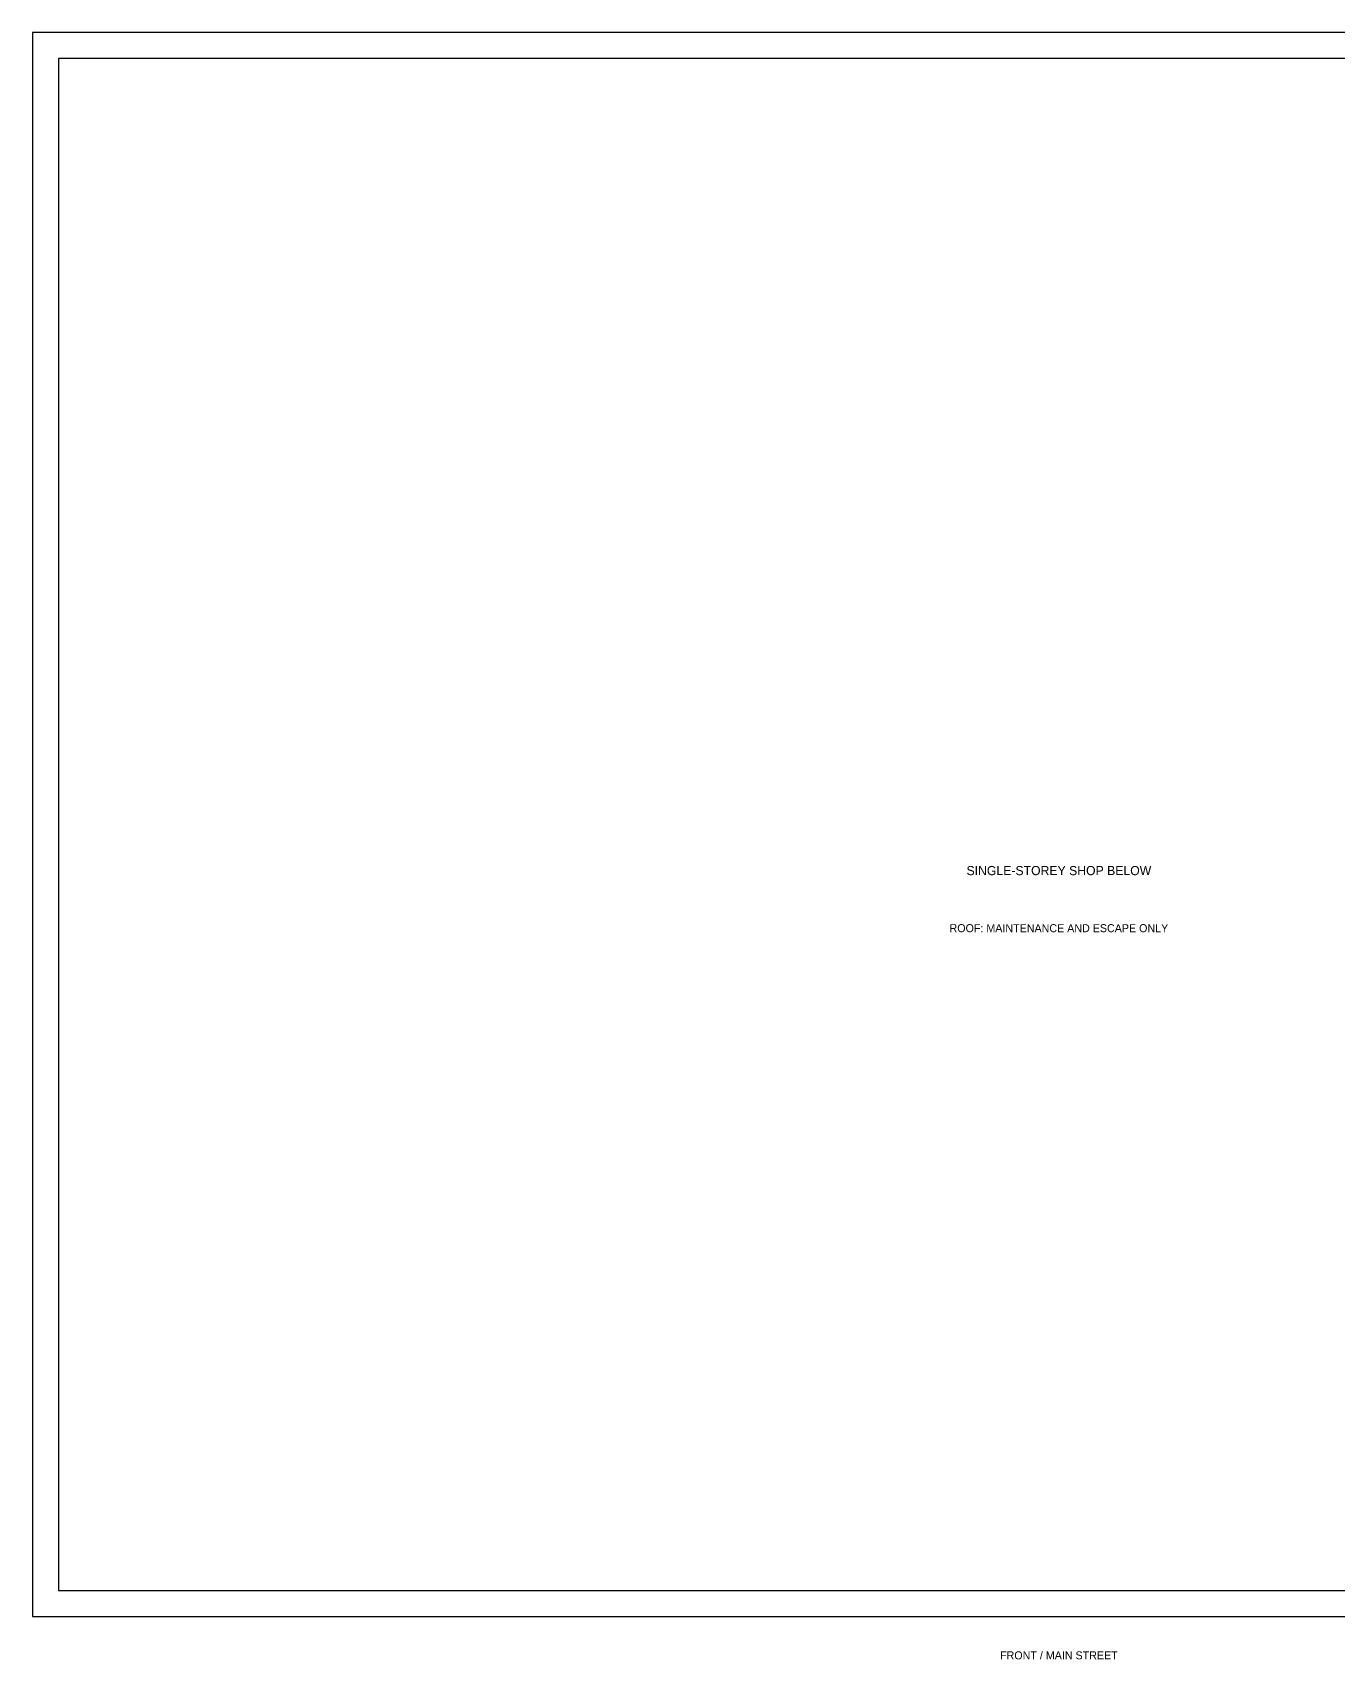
# Model space of a CAD drawing. Header units: millimetres. Extents: x -1160 to 38600, y -2519 to 23410.
# Drawn here: x 17820 to 26892, y -479 to 10820 of the extents above; entities that cross this region are included whole.
import ezdxf
from ezdxf.enums import TextEntityAlignment as Align

# ---------------------------------------------------------------- set-up
doc = ezdxf.new("R2010")
doc.units = ezdxf.units.MM
for name, color, linetype in [('EXTERIOR', 7, 'Continuous'), ('FLOOR', 8, 'Continuous'), ('TEXT', 7, 'Continuous')]:
    doc.layers.add(name, color=color, linetype=linetype)

msp = doc.modelspace()

# ---------------------------------------------------------------- linework, layer by layer
at = {"layer": 'EXTERIOR'}
for p, q in [((32080, 10820), (17820, 10820)), ((17820, 10820), (17820, -180)), ((17820, -180), (32080, -180))]:
    msp.add_line(p, q, dxfattribs=at)
at = {"layer": 'FLOOR'}
for p, q in [((31900, 10640), (18000, 10640)), ((18000, 10640), (18000, 0)), ((18000, 0), (31900, 0))]:
    msp.add_line(p, q, dxfattribs=at)

# ---------------------------------------------------------------- texts
at = {"layer": 'TEXT'}
for s, height, p in [('SINGLE-STOREY SHOP BELOW', 63.5, (24950, 5000)), ('ROOF: MAINTENANCE AND ESCAPE ONLY', 55.562, (24950, 4600)), ('FRONT / MAIN STREET', 55.562, (24950, -450))]:
    msp.add_text(s, height=height, dxfattribs=at).set_placement(p, align=Align.MIDDLE_CENTER)

doc.saveas('drawing.dxf')
